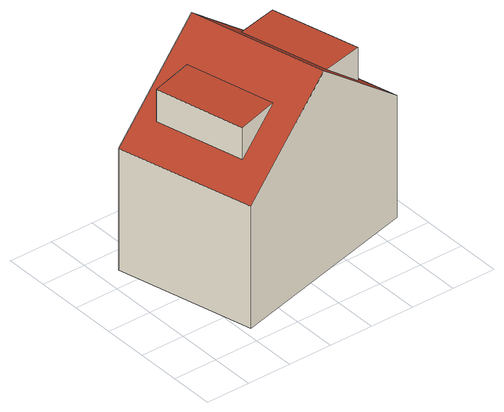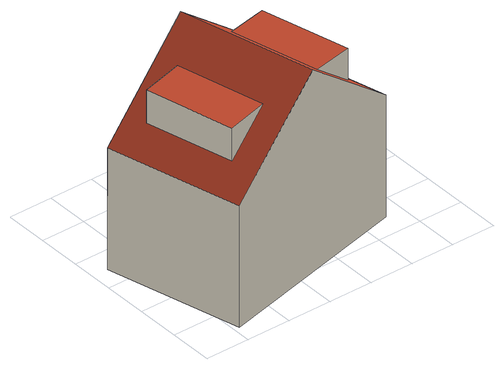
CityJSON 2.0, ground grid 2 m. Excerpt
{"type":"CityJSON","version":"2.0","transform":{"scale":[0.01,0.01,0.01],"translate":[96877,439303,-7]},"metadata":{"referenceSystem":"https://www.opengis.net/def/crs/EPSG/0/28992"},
"CityObjects":{
"building1":{"type":"Building","attributes":{"measuredHeight":9.44,"yearOfConstruction":1963},"address":[{"CountryName":"Nederland","LocalityName":"Rotterdam","ThoroughfareNumber":"5","ThoroughfareName":"Vredeman de Vriesstraat","PostalCode":"3067ZJ"}],"children":["building1-1","building1-2"],"geometry":[{"type":"Solid","lod":"2","boundaries":[[[[0,1,2,3]],[[4,5,6,7],[8,9,10,11]],[[12,4,7,13],[14,15,16,17]],[[12,3,2,5,4]],[[0,3,12,13]],[[13,7,6,1,0]],[[6,5,2,1]],[[11,18,19,8]],[[19,18,10,9]],[[8,19,9]],[[11,10,18]],[[20,16,15,21]],[[14,17,20,21]],[[20,17,16]],[[21,15,14]]]],"semantics":{"surfaces":[{"type":"GroundSurface"},{"type":"RoofSurface"},{"type":"WallSurface"}],"values":[[0,1,1,2,2,2,2,1,2,2,2,1,2,2,2]]}}]},
"building1-1":{"type":"BuildingInstallation","parents":["building1"],"geometry":[{"type":"MultiSurface","lod":"2","boundaries":[[[11,10,18]],[[11,18,19,8]],[[19,18,10,9]],[[8,19,9]]],"semantics":{"surfaces":[{"type":"WallSurface"},{"type":"RoofSurface"}],"values":[0,1,0,0]}}]},
"building1-2":{"type":"BuildingInstallation","parents":["building1"],"geometry":[{"type":"MultiSurface","lod":"2","boundaries":[[[20,16,15,21]],[[21,15,14]],[[20,17,16]],[[14,17,20,21]]],"semantics":{"surfaces":[{"type":"RoofSurface"},{"type":"WallSurface"}],"values":[0,1,1,1]}}]}
},
"vertices":[
[1128,300,83],[236,78,83],[83,693,83],[975,914,83],[528,803,1027],[83,693,651],[236,78,651],[680,189,1027],[504,279,905],[318,233,748],[220,635,749],[406,680,906],[975,914,651],[1128,300,651],[992,369,745],[803,323,904],[705,722,902],[894,768,744],[220,635,898],[318,233,897],[894,768,897],[992,369,898]
]}
